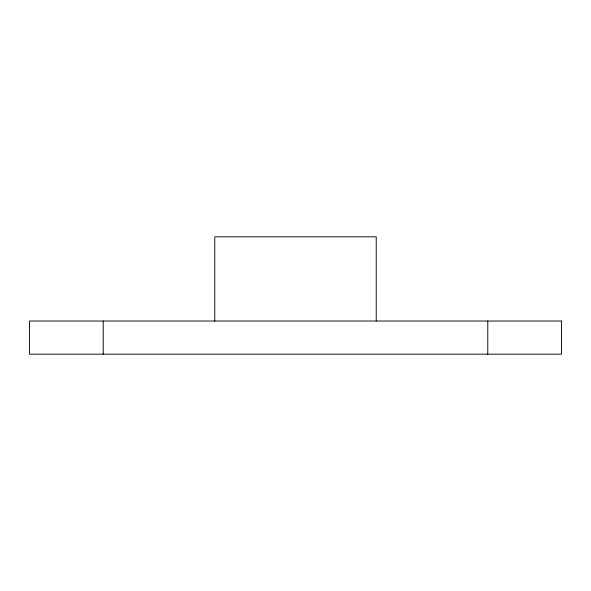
<?xml version="1.0" encoding="UTF-8"?>
<svg xmlns="http://www.w3.org/2000/svg" width="591" height="591" viewBox="0 0 591 591"><rect width="100%" height="100%" fill="white"/><g stroke="black" fill="none" stroke-linecap="round" stroke-linejoin="round"><path stroke-width="0.89" d="M487.782 321.024L487.782 354.172M376.223 321.024L376.223 236.828L214.777 236.828L214.777 321.024M103.218 321.024L103.218 354.172M561.45 321.024L29.55 321.024L29.55 354.172L561.45 354.172L561.45 321.024"/></g></svg>
